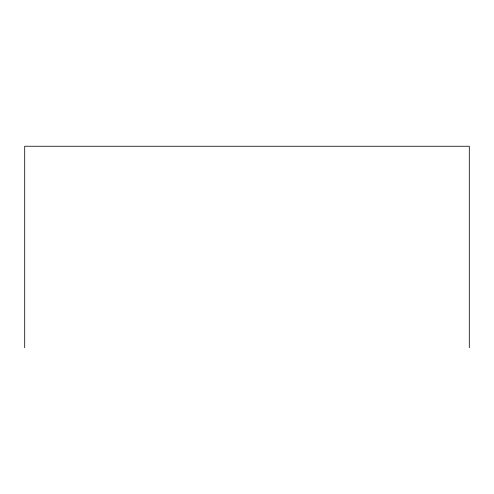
<?xml version="1.0" encoding="UTF-8"?>
<svg xmlns="http://www.w3.org/2000/svg" width="494" height="494" viewBox="0 0 494 494"><rect width="100%" height="100%" fill="white"/><g stroke="black" fill="none" stroke-linecap="round" stroke-linejoin="round"><path stroke-width="0.74" d="M469.3 347.751L469.3 146.249L24.7 146.249L24.7 347.751"/></g></svg>
